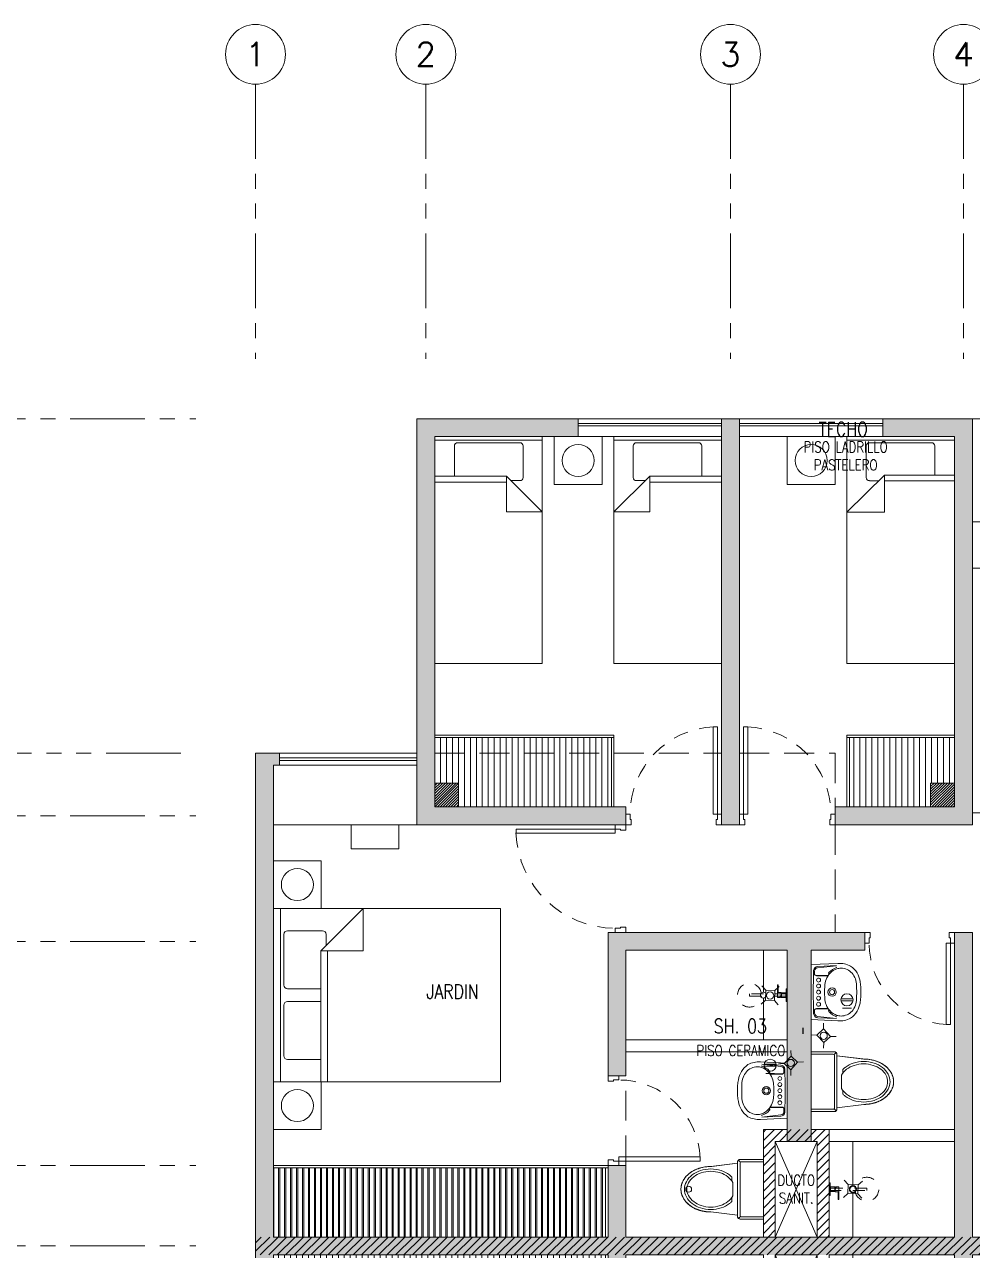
# Model space of a CAD drawing. Header units: millimetres. Extents: x 3738 to 3833, y 1327 to 1657.
# Drawn here: x 3766.54 to 3774.47, y 1388.63 to 1398.89 of the extents above; entities that cross this region are included whole.
import ezdxf
from ezdxf.enums import TextEntityAlignment as Align
from ezdxf.xclip import XClip

# ---------------------------------------------------------------- set-up
doc = ezdxf.new("R2010")
doc.units = ezdxf.units.MM
doc.header["$XCLIPFRAME"] = 2
for name, pattern in [('ACAD_ISO07W100', [3, 0, -3]), ('HIDDEN2', [0.1875, 0.125, -0.0625]), ('PHANTOM', [63.5, 31.75, -6.35, 6.35, -6.35, 6.35, -6.35]), ('PHANTOM2', [1.25, 0.625, -0.125, 0.125, -0.125, 0.125, -0.125]), ('X-REF_DP_Arquitectura$0$HIDDEN', [0.375, 0.25, -0.125])]:
    doc.linetypes.add(name, pattern=pattern)
doc.layers.get('0').update_dxf_attribs({"color": 251, "lineweight": 9})
doc.layers.get('DEFPOINTS').update_dxf_attribs({"color": 251, "lineweight": 9})
for name, color, linetype, lineweight in [('A-07', 251, 'Continuous', 13), ('A-EJES', 251, 'PHANTOM', 13), ('A-HATCH', 251, 'Continuous', 13), ('A-LINEAS', 251, 'Continuous', 13), ('A-MOBILIARIO', 251, 'Continuous', 13), ('A-MURO BAJO', 251, 'Continuous', 13), ('A-MUROS', 251, 'Continuous', 13), ('A-SANITARIOS', 251, 'Continuous', 13), ('A-TEXTO-ACABADO PISO', 251, 'Continuous', 13), ('A-TEXTO-AMBIENTE', 251, 'Continuous', 13), ('A_20_Estructuras', 251, 'Continuous', 13), ('A_30_DispositivosSanit', 251, 'Continuous', 13), ('A_50_TextoAmbiente', 251, 'Continuous', 13), ('A_50_TextoIndicaciones', 251, 'Continuous', 13), ('A_50_Vigas', 251, 'X-REF_DP_Arquitectura$0$HIDDEN', 13), ('A_60_HatchEstructuras', 251, 'Continuous', 13), ('DLP_MOBILIARIO FIJO', 251, 'Continuous', 13), ('MURO CF 120', 251, 'Continuous', 13), ('MURO CF 60', 251, 'Continuous', 13)]:
    doc.layers.add(name, color=color, linetype=linetype, lineweight=lineweight)
doc.styles.add('ROMANS', font='romans.shx', dxfattribs={"width": 0.8})
pattern_1 = [(45, (-21.67, -43.67528), (-0.03535534, 0.03535534), [])]

# ---------------------------------------------------------------- blocks, each defined once
blk = doc.blocks.new('EF-P13')
at = {"layer": 'A_60_HatchEstructuras'}
h = blk.add_hatch(color=256, dxfattribs=at)
h.dxf.hatch_style = 1
h.paths.add_polyline_path([(4.65, 0), (3.9, 0), (3.9, -0.15), (4.5, -0.15), (4.5, -3.25), (3.5, -3.25), (3.5, -3.4), (4.65, -3.4)])
h.paths.add_polyline_path([(2.7, 0), (2.55, 0), (2.55, -3.4), (2.7, -3.4)])
h.paths.add_polyline_path([(1.75, -3.25), (0.15, -3.25), (0.15, -0.15), (1.35, -0.15), (1.35, 0), (0, 0), (0, -3.4), (1.75, -3.4)])
h = blk.add_hatch(color=256, dxfattribs=at)
h.dxf.hatch_style = 1
h.paths.add_polyline_path([(7.5, -6.85), (4.65, -6.85), (4.65, -4.3), (4.5, -4.3), (4.5, -6.85), (1.75, -6.85), (1.75, -6.25), (1.6, -6.25), (1.6, -6.85), (-1.2, -6.85), (-1.2, -2.9), (-1.15, -2.9), (-1.15, -2.8), (-1.35, -2.8), (-1.35, -11.05), (-1.15, -11.05), (-1.15, -10.95), (-1.2, -10.95), (-1.2, -7), (1.6, -7), (1.6, -7.6), (1.75, -7.6), (1.75, -7), (4.5, -7), (4.5, -9.55), (4.65, -9.55), (4.65, -7), (7.5, -7)])
h.paths.add_polyline_path([(3.3, -7.8), (3.1, -7.8), (3.1, -9.4), (1.75, -9.4), (1.75, -8.35), (1.6, -8.35), (1.6, -9.55), (3.75, -9.55), (3.75, -9.4), (3.3, -9.4)], flags=17)
h.paths.add_polyline_path([(3.3, -4.45), (3.75, -4.45), (3.75, -4.3), (1.6, -4.3), (1.6, -5.5), (1.747, -5.5), (1.75, -5.5), (1.75, -4.45), (3.1, -4.45), (3.1, -6.05), (3.3, -6.05)], flags=17)
at = {"layer": 'A_20_Estructuras'}
for points in [[(1.75, -3.25), (0.15, -3.25), (0.15, -0.15), (1.35, -0.15), (1.35, 0), (0, 0), (0, -3.4), (1.75, -3.4)], [(2.7, 0), (2.55, 0), (2.55, -3.4), (2.7, -3.4)], [(4.65, 0), (3.9, 0), (3.9, -0.15), (4.5, -0.15), (4.5, -3.25), (3.5, -3.25), (3.5, -3.4), (4.65, -3.4)], [(3.3, -4.45), (3.75, -4.45), (3.75, -4.3), (1.6, -4.3), (1.6, -5.5), (1.747, -5.5), (1.75, -5.5), (1.75, -4.45), (3.1, -4.45), (3.1, -6.05), (3.3, -6.05)]]:
    blk.add_lwpolyline(points, close=True, dxfattribs=at)
blk.add_lwpolyline([(7.5, -7), (7.5, -6.85), (4.65, -6.85), (4.65, -4.3), (4.5, -4.3), (4.5, -6.85), (1.75, -6.85), (1.75, -6.25), (1.6, -6.25), (1.6, -6.85), (-1.2, -6.85), (-1.2, -2.9), (-1.15, -2.9), (-1.15, -2.8), (-1.35, -2.8), (-1.35, -11.05)], dxfattribs=at)
at = {"layer": 'A_50_Vigas'}
for p, q in [((2.7, 0), (3.9, 0)), ((1.35, 0), (2.55, 0)), ((4.65, 0), (7.35, 0)), ((-1.15, -2.8), (0, -2.8))]:
    blk.add_line(p, q, dxfattribs=at)
for points in [[(0.15, -2.8), (2.55, -2.8)], [(2.7, -2.8), (3.5, -2.8), (3.5, -3.25)], [(3.5, -3.4), (3.5, -4.3)], [(1.75, -6.25), (1.75, -5.5)], [(3.1, -6.05), (3, -6.05), (3, -6.85)], [(3.3, -6.05), (3.35, -6.05), (3.35, -6.85)]]:
    blk.add_lwpolyline(points, dxfattribs=at)
blk = doc.blocks.new('TEXTO AMBIENTES P11')
at = {"layer": 'A-TEXTO-ACABADO PISO', "char_height": 0.09, "attachment_point": 2, "style": 'ROMANS'}
for s, insert in [('PISO LADRILLO PASTELERO', (3.589, -0.192, 0)), ('PISO CERAMICO', (2.712, -5.244))]:
    blk.add_mtext_dynamic_manual_height_columns(s, width=1.20225, gutter_width=12.5, heights=[0], dxfattribs=dict(at, insert=insert))
at = {"layer": 'A-TEXTO-AMBIENTE', "style": 'ROMANS', "width": 0.8}
for s, p in [('TECHO', (3.569, -0.148)), ('JARDIN', (0.299, -4.855, 0)), ('SH. 03', (2.707, -5.145))]:
    blk.add_text(s, height=0.12, dxfattribs=at).set_placement(p, align=Align.CENTER)
blk = doc.blocks.new('TEXTO DUCTOS PT')
at = {"layer": 'A_50_TextoIndicaciones', "insert": (3.175, -6.45), "char_height": 0.09, "width": 0.4157, "attachment_point": 5, "style": 'ROMANS'}
blk.add_mtext('\\pxsm1,t16;DUCTO SANIT.', dxfattribs=at)
blk = doc.blocks.new('A$C77AB7FBD')
at = {"linetype": 'Continuous'}
for p, q in [((0, 0), (0, 1.9)), ((0.9, 1.9), (0, 1.9)), ((0.9, 1.87), (0, 1.87)), ((0.191, 1.849), (0.712, 1.849)), ((0.9, 0), (0.9, 1.9)), ((0.164, 1.57), (0.164, 1.822)), ((0.739, 1.822), (0.739, 1.558)), ((0.6, 1.57), (0, 1.57)), ((0.6, 1.27), (0.6, 1.57)), ((0.9, 1.27), (0.6, 1.57)), ((0.6, 1.52), (0, 1.52)), ((0.712, 1.532), (0.638, 1.532)), ((0.9, 1.27), (0.6, 1.27)), ((0.9, 0), (0, 0))]:
    blk.add_line(p, q, dxfattribs=at)
for centre, start, end in [((0.191, 1.822), 90, 180), ((0.712, 1.822), 0, 90), ((0.712, 1.558), 270, 0)]:
    blk.add_arc(centre, 0.0267, start, end, dxfattribs=at)
blk = doc.blocks.new('A$C2EBA15F5')
blk.add_lwpolyline([(0, 0.4), (0, 0), (0.4, 0), (0.4, 0.4)], close=True)
blk.add_circle((0.2, 0.2), 0.134)
blk = doc.blocks.new('CAMA PROYECCION')
for p, q in [((37.495, 40.642, 0), (37.495, 38.771, 0)), ((38.395, 40.642, 0), (37.495, 40.642, 0)), ((38.395, 38.771, 0), (38.395, 40.642, 0)), ((38.081, 39.374, 0), (38.395, 39.374, 0)), ((38.395, 39.374, 0), (38.081, 39.064, 0)), ((38.081, 39.064, 0), (38.081, 39.374, 0)), ((38.081, 39.113, 0), (37.495, 39.113, 0)), ((38.207, 39.111, 0), (38.127, 39.111, 0)), ((37.495, 39.064, 0), (38.081, 39.064, 0)), ((37.495, 38.742, 0), (37.495, 38.997, 0)), ((37.659, 39.064, 0), (37.659, 38.82, 0)), ((38.234, 38.82, 0), (38.234, 39.084, 0)), ((38.395, 38.742, 0), (38.395, 38.997, 0)), ((37.686, 38.794, 0), (38.207, 38.794, 0)), ((37.495, 38.771, 0), (38.395, 38.771, 0)), ((37.495, 38.742, 0), (38.395, 38.742, 0))]:
    blk.add_line(p, q)
at = {"elevation": 0}
blk.add_lwpolyline([(38.495, 38.742), (38.495, 39.142), (38.895, 39.142), (38.895, 38.742)], close=True, dxfattribs=at)
blk.add_circle((38.695, 38.942, 0), 0.134)
for centre, start, end in [((38.207, 39.084, 0), 0, 90), ((37.686, 38.82, 0), 180, 270), ((38.207, 38.82, 0), 270, 0)]:
    blk.add_arc(centre, 0.0267, start, end)
blk = doc.blocks.new('ducha marsano')
at = {"linetype": 'HIDDEN2', "ltscale": 0.5, "extrusion": (-4.9425e-10, -7.91123e-10, -1)}
for p, q in [((-0.01, 0), (0.01, 0)), ((0.01, 0), (0.01, -0.316)), ((-0.02, -0.08), (-0.02, -0.06)), ((0.021, -0.082), (-0.019, -0.082)), ((-0.015, -0.058), (-0.016, -0.058)), ((-0.01, -0.316), (-0.01, 0)), ((0.022, -0.052), (0, -0.052)), ((0.025, -0.082), (0.021, -0.082)), ((0.022, -0.052), (0.022, -0.063)), ((0.022, -0.068), (0.022, -0.077)), ((0.022, -0.077), (0.025, -0.077)), ((0.025, -0.077), (0.077, -0.077)), ((0.077, -0.082), (0.025, -0.082)), ((0.077, -0.077), (0.082, -0.077)), ((0.082, -0.082), (0.077, -0.082)), ((0.082, -0.077), (0.084, -0.077)), ((0.082, -0.077), (0.082, -0.077)), ((0.084, -0.082), (0.082, -0.082)), ((0.082, -0.082), (0.082, -0.082)), ((0.086, -0.078), (0.086, -0.08)), ((0.01, -0.316), (-0.01, -0.316))]:
    blk.add_line(p, q, dxfattribs=at)
for centre, radius, start, end in [((0.019, -0.08), 0.0015, 270, 360), ((0, -0.046), 0.02, 323.9581, 354.9298), ((0, -0.046), 0.02, 185.0702, 195.2705), ((-0.084, -0.078), 0.0015, 90, 180), ((-0.084, -0.08), 0.0015, 180, 270), ((0, -0.316), 0.1, 95.7392, 84.2608)]:
    blk.add_arc(centre, radius, start, end, dxfattribs=at)
at = {"linetype": 'HIDDEN2', "ltscale": 0.5, "extrusion": (-4.94252e-10, -7.91124e-10, -1)}
blk.add_ellipse((0, -0.052), major_axis=(-0.0225, -0.0095), ratio=0.001448, start_param=0.425436, end_param=1.567366, dxfattribs=at)
at = {"linetype": 'HIDDEN2', "ltscale": 0.5}
for points, degree in [([(-0.031, 0), (0, 0), (0.03, 0)], 2), ([(0.03, 0), (0.041, 0), (0.052, 0)], 2), ([(0.052, 0), (0.052, -0.004), (0.052, -0.008)], 2), ([(-0.053, 0), (-0.053, -0.004), (-0.053, -0.008)], 2), ([(-0.053, 0), (-0.042, 0), (-0.031, 0)], 2), ([(-0.053, -0.008), (-0.053, -0.008), (-0.053, -0.008)], 2), ([(0.03, -0.008), (0, -0.008), (-0.031, -0.008)], 2), ([(-0.022, -0.008), (-0.022, -0.009), (-0.022, -0.011)], 2), ([(-0.021, -0.011), (-0.007, -0.011), (0.007, -0.011), (0.021, -0.011)], 3), ([(-0.02, -0.011), (-0.02, -0.029), (-0.02, -0.048)], 2), ([(-0.02, -0.048), (0, -0.048), (0.02, -0.048)], 2), ([(0.02, -0.011), (0.02, -0.029), (0.02, -0.048)], 2), ([(0.022, -0.008), (0.022, -0.009), (0.022, -0.011)], 2)]:
    blk.add_open_spline(points, degree=degree, dxfattribs=at)
for points, weights in [([(-0.053, -0.008), (-0.053, -0.008), (-0.053, -0.008)], [1, 0.990847086912, 0.982266230892]), ([(-0.052, -0.008), (-0.053, -0.008), (-0.053, -0.008)], [1, 0.707106781193, 1]), ([(-0.022, -0.011), (-0.022, -0.011), (-0.021, -0.011)], [1, 0.70710678154, 1]), ([(-0.02, -0.048), (-0.02, -0.048), (-0.02, -0.048)], [1, 0.707106780138, 1]), ([(0.02, -0.048), (0.02, -0.048), (0.02, -0.048)], [1, 0.707106779703, 1]), ([(0.021, -0.011), (0.021, -0.011), (0.021, -0.011)], [1, 0.992411795776, 1]), ([(0.052, -0.008), (0.052, -0.008), (0.052, -0.008)], [1, 0.992411795771, 1])]:
    blk.add_rational_spline(points, weights, degree=2, dxfattribs=at)
for points, knots in [([(-0.031, -0.008), (-0.033, -0.008), (-0.037, -0.008), (-0.042, -0.008), (-0.046, -0.008), (-0.049, -0.008), (-0.051, -0.008), (-0.052, -0.008), (-0.052, -0.008)], [0, 0, 0, 0, 8.104572, 12.495263, 16.885954, 21.276645, 25.667336, 33.771908, 33.771908, 33.771908, 33.771908]), ([(0.022, -0.068), (0.022, -0.068), (0.022, -0.068), (0.022, -0.068), (0.022, -0.068), (0.022, -0.067), (0.022, -0.067), (0.022, -0.066), (0.022, -0.066), (0.022, -0.065), (0.022, -0.065), (0.022, -0.064), (0.022, -0.064), (0.022, -0.063), (0.022, -0.063), (0.022, -0.063), (0.022, -0.063), (0.022, -0.063)], [0.4148436, 0.4148436, 0.4148436, 0.4148436, 0.5185541, 0.5185541, 0.6222645, 0.6222645, 0.7259759, 0.7259759, 0.8296873, 0.8296873, 0.9333987, 0.9333987, 1.03711, 1.03711, 1.1408205, 1.1408205, 1.2445309, 1.2445309, 1.2445309, 1.2445309]), ([(0.052, -0.008), (0.052, -0.008), (0.051, -0.008), (0.049, -0.008), (0.046, -0.008), (0.042, -0.008), (0.037, -0.008), (0.033, -0.008), (0.03, -0.008)], [0, 0, 0, 0, 8.104572, 12.495263, 16.885954, 21.276645, 25.667336, 33.771908, 33.771908, 33.771908, 33.771908])]:
    blk.add_open_spline(points, degree=3, knots=knots, dxfattribs=at)
for points, weights, degree, knots in [([(0.021, -0.011), (0.021, -0.011), (0.021, -0.011), (0.021, -0.011), (0.021, -0.011), (0.022, -0.011), (0.022, -0.011)], [0.918641037743, 0.918640949346, 0.918640860949, 0.918640772552, 0.789223156395, 0.789223156395, 0.918640772552], 3, [0.1238988, 0.1238988, 0.1238988, 0.1238988, 0.1238993, 0.1238993, 0.1238993, 0.78603, 0.78603, 0.78603, 0.78603]), ([(0.052, -0.008), (0.052, -0.008), (0.052, -0.008), (0.052, -0.008), (0.052, -0.008)], [0.918641037749, 0.918640905153, 0.918640772558, 0.724517853988, 0.918640772558], 2, [0.1238988, 0.1238988, 0.1238988, 0.1238993, 0.1238993, 0.7860311, 0.7860311, 0.7860311])]:
    blk.add_rational_spline(points, weights, degree=degree, knots=knots, dxfattribs=at)
blk = doc.blocks.new('*U259')
for p, q in [((0.01, 0.755), (0.01, 0.8)), ((0.055, 0.755), (0.01, 0.755)), ((0.1, 0.765), (0.055, 0.765)), ((0.055, 0.755), (0.055, 0.765)), ((0.1, 0.765), (0.1, 0.8)), ((0.055, 0.045), (0.01, 0.045)), ((0.01, 0.045), (0.01, 0)), ((0.055, 0.045), (0.055, 0.035)), ((0.1, 0.035), (0.055, 0.035)), ((0.1, 0.035), (0.1, 0))]:
    blk.add_line(p, q)
blk.add_lwpolyline([(0.83, 0.07), (0.83, 0.035), (0.1, 0.035), (0.1, 0.07)], close=True)
at = {"color": 7, "linetype": 'HIDDEN2'}
blk.add_arc((0.1, 0.034), 0.731, 2.2301, 89.9672, dxfattribs=at)
blk = doc.blocks.new('*U258')
for p, q in [((0.01, 0.855), (0.01, 0.9)), ((0.055, 0.855), (0.01, 0.855)), ((0.1, 0.865), (0.055, 0.865)), ((0.055, 0.855), (0.055, 0.865)), ((0.1, 0.865), (0.1, 0.9)), ((0.055, 0.045), (0.01, 0.045)), ((0.01, 0.045), (0.01, 0)), ((0.055, 0.045), (0.055, 0.035)), ((0.1, 0.035), (0.055, 0.035)), ((0.1, 0.035), (0.1, 0))]:
    blk.add_line(p, q)
blk.add_lwpolyline([(0.93, 0.07), (0.93, 0.035), (0.1, 0.035), (0.1, 0.07)], close=True)
at = {"color": 7, "linetype": 'HIDDEN2'}
blk.add_arc((0.1, 0.034), 0.831, 2.2301, 89.9672, dxfattribs=at)
blk = doc.blocks.new('SOFA SEC')
for p, q in [((0, 0.65), (0.1, 0.65)), ((0.1, 0.65), (0.1, 0.1)), ((0.5, 0.65), (0.1, 0.65)), ((0.75, 0.65), (0.75, 0.1)), ((1.4, 0.65), (1.4, 0.1)), ((0.1, 0.1), (2.05, 0.1))]:
    blk.add_line(p, q)
blk.add_lwpolyline([(0.5, 1.55), (0.5, 0.65), (2.05, 0.65), (2.05, 0), (0, 0), (0, 1.55)], close=True)
blk = doc.blocks.new('A$C3E6679A6')
for p, q in [((0, 1.904), (1.45, 1.904)), ((0, 1.844), (0, 1.904)), ((1.45, 1.904), (1.45, 1.844))]:
    blk.add_line(p, q)
at = {"linetype": 'Continuous'}
for p, q in [((0, 1.844), (1.45, 1.844)), ((0, 0.004), (0, 1.844)), ((0.187, 1.509), (0.187, 1.786)), ((0.217, 1.817), (0.641, 1.817)), ((0.672, 1.786), (0.672, 1.509)), ((0.778, 1.509), (0.778, 1.786)), ((0.809, 1.817), (1.233, 1.817)), ((1.263, 1.786), (1.263, 1.493)), ((1.45, 1.844), (1.45, 0.004)), ((0, 1.508), (1.095, 1.508)), ((1.095, 1.452), (0, 1.452)), ((1.45, 1.154), (1.095, 1.508)), ((1.095, 1.508), (1.095, 1.154)), ((1.233, 1.462), (1.142, 1.462)), ((1.095, 1.154), (1.45, 1.154)), ((1.45, 0.004), (0, 0.004))]:
    blk.add_line(p, q, dxfattribs=at)
for centre, start, end in [((0.217, 1.786), 90, 180), ((0.641, 1.786), 0, 90), ((0.809, 1.786), 90, 180), ((1.233, 1.786), 0, 90), ((1.233, 1.493), 270, 0)]:
    blk.add_arc(centre, 0.0306, start, end, dxfattribs=at)
at = {"layer": 'DEFPOINTS', "color": 0, "linetype": 'ByBlock'}
for p in [(0, 1.904), (0, 0)]:
    blk.add_point(p, dxfattribs=at)
blk = doc.blocks.new('SIFON JET_PLANTA')
for p, q in [((-0.215, 0.218, 0), (-0.44, 0.19, 0)), ((-0.215, -0.23, 0), (-0.215, 0.23, 0)), ((-0.209, 0.244, 0), (-0.192, 0.227, 0)), ((-0.195, 0.25, 0), (0, 0.25, 0)), ((-0.195, -0.22, 0), (-0.195, 0.22, 0)), ((-0.185, 0.23, 0), (0, 0.23, 0)), ((0, 0.25, 0), (0, -0.25, 0)), ((-0.265, 0.072, 0), (-0.265, 0.103, 0)), ((-0.255, -0.056, 0), (-0.255, 0.056, 0)), ((-0.265, -0.103, 0), (-0.265, -0.072, 0)), ((-0.215, -0.218, 0), (-0.44, -0.19, 0)), ((-0.209, -0.244, 0), (-0.192, -0.227, 0)), ((0, -0.25, 0), (-0.195, -0.25, 0)), ((0, -0.23, 0), (-0.185, -0.23, 0))]:
    blk.add_line(p, q)
at = {"extrusion": (-2.64698e-23, 6.61744e-24, -1)}
for p, q in [((-0.432, 0.191, 0), (-0.215, 0.218, 0)), ((-0.215, 0.232, 0), (-0.214, 0.236, 0)), ((-0.215, 0.228, 0), (-0.215, 0.232, 0)), ((-0.215, 0.223, 0), (-0.215, 0.228, 0)), ((-0.215, 0.218, 0), (-0.215, 0.223, 0)), ((-0.214, 0.236, 0), (-0.213, 0.239, 0)), ((-0.213, 0.239, 0), (-0.211, 0.242, 0)), ((-0.211, 0.242, 0), (-0.209, 0.244, 0)), ((-0.209, 0.244, 0), (-0.208, 0.245, 0)), ((-0.208, 0.245, 0), (-0.205, 0.247, 0)), ((-0.205, 0.247, 0), (-0.201, 0.249, 0)), ((-0.201, 0.249, 0), (-0.195, 0.25, 0)), ((-0.195, 0.25, 0), (-0.195, 0.25, 0)), ((-0.195, 0.25, 0), (-0.161, 0.25, 0)), ((-0.161, 0.25, 0), (-0.097, 0.25, 0)), ((-0.097, 0.25, 0), (-0.032, 0.25, 0)), ((-0.032, 0.25, 0), (0, 0.25, 0)), ((0, 0.25, 0), (0, -0.25, 0)), ((-0.65, 0.102, 0), (-0.645, 0.108, 0)), ((-0.645, 0.108, 0), (-0.639, 0.115, 0)), ((-0.639, 0.115, 0), (-0.633, 0.121, 0)), ((-0.633, 0.121, 0), (-0.63, 0.123, 0)), ((-0.63, 0.123, 0), (-0.625, 0.128, 0)), ((-0.625, 0.128, 0), (-0.621, 0.131, 0)), ((-0.621, 0.131, 0), (-0.617, 0.134, 0)), ((-0.617, 0.134, 0), (-0.611, 0.139, 0)), ((-0.611, 0.139, 0), (-0.606, 0.142, 0)), ((-0.606, 0.142, 0), (-0.6, 0.146, 0)), ((-0.6, 0.146, 0), (-0.596, 0.148, 0)), ((-0.596, 0.148, 0), (-0.591, 0.152, 0)), ((-0.591, 0.152, 0), (-0.586, 0.154, 0)), ((-0.586, 0.154, 0), (-0.579, 0.158, 0)), ((-0.579, 0.158, 0), (-0.569, 0.163, 0)), ((-0.569, 0.163, 0), (-0.552, 0.17, 0)), ((-0.552, 0.17, 0), (-0.546, 0.172, 0)), ((-0.546, 0.172, 0), (-0.538, 0.175, 0)), ((-0.538, 0.175, 0), (-0.535, 0.176, 0)), ((-0.535, 0.176, 0), (-0.526, 0.178, 0)), ((-0.526, 0.178, 0), (-0.522, 0.18, 0)), ((-0.522, 0.18, 0), (-0.515, 0.181, 0)), ((-0.515, 0.181, 0), (-0.508, 0.183, 0)), ((-0.508, 0.183, 0), (-0.502, 0.184, 0)), ((-0.502, 0.184, 0), (-0.486, 0.187, 0)), ((-0.486, 0.187, 0), (-0.476, 0.188, 0)), ((-0.476, 0.188, 0), (-0.473, 0.188, 0)), ((-0.473, 0.188, 0), (-0.464, 0.189, 0)), ((-0.464, 0.189, 0), (-0.455, 0.19, 0)), ((-0.455, 0.19, 0), (-0.449, 0.19, 0)), ((-0.449, 0.19, 0), (-0.44, 0.19, 0)), ((-0.44, 0.19, 0), (-0.432, 0.191, 0)), ((-0.69, 0.01, 0), (-0.689, 0.014, 0)), ((-0.69, 0.004, 0), (-0.69, 0.01, 0)), ((-0.69, 0, 0), (-0.69, 0.004, 0)), ((-0.689, 0.019, 0), (-0.688, 0.024, 0)), ((-0.689, 0.014, 0), (-0.689, 0.019, 0)), ((-0.688, 0.024, 0), (-0.687, 0.028, 0)), ((-0.688, 0.024, 0), (-0.688, 0.024, 0)), ((-0.687, 0.031, 0), (-0.685, 0.036, 0)), ((-0.687, 0.028, 0), (-0.687, 0.031, 0)), ((-0.685, 0.036, 0), (-0.684, 0.042, 0)), ((-0.685, 0.036, 0), (-0.685, 0.036, 0)), ((-0.684, 0.042, 0), (-0.682, 0.048, 0)), ((-0.684, 0.042, 0), (-0.684, 0.042, 0)), ((-0.682, 0.048, 0), (-0.68, 0.052, 0)), ((-0.68, 0.052, 0), (-0.679, 0.055, 0)), ((-0.679, 0.055, 0), (-0.678, 0.058, 0)), ((-0.678, 0.058, 0), (-0.674, 0.066, 0)), ((-0.674, 0.066, 0), (-0.672, 0.07, 0)), ((-0.674, 0.066, 0), (-0.674, 0.066, 0)), ((-0.672, 0.07, 0), (-0.671, 0.073, 0)), ((-0.671, 0.073, 0), (-0.669, 0.076, 0)), ((-0.669, 0.076, 0), (-0.667, 0.078, 0)), ((-0.667, 0.078, 0), (-0.665, 0.082, 0)), ((-0.665, 0.082, 0), (-0.663, 0.085, 0)), ((-0.663, 0.085, 0), (-0.661, 0.088, 0)), ((-0.661, 0.088, 0), (-0.657, 0.094, 0)), ((-0.657, 0.094, 0), (-0.653, 0.098, 0)), ((-0.657, 0.094, 0), (-0.657, 0.094, 0)), ((-0.653, 0.098, 0), (-0.65, 0.102, 0)), ((-0.653, 0.098, 0), (-0.653, 0.098, 0)), ((-0.69, -0.007, 0), (-0.69, 0, 0)), ((-0.69, -0.011, 0), (-0.69, -0.007, 0)), ((-0.689, -0.016, 0), (-0.69, -0.011, 0)), ((-0.688, -0.023, 0), (-0.689, -0.016, 0)), ((-0.688, -0.026, 0), (-0.688, -0.023, 0)), ((-0.687, -0.03, 0), (-0.688, -0.026, 0)), ((-0.686, -0.032, 0), (-0.687, -0.03, 0)), ((-0.685, -0.036, 0), (-0.686, -0.032, 0)), ((-0.684, -0.042, 0), (-0.685, -0.036, 0)), ((-0.683, -0.046, 0), (-0.684, -0.042, 0)), ((-0.681, -0.049, 0), (-0.683, -0.046, 0)), ((-0.68, -0.052, 0), (-0.681, -0.049, 0)), ((-0.679, -0.055, 0), (-0.68, -0.052, 0)), ((-0.678, -0.058, 0), (-0.679, -0.055, 0)), ((-0.677, -0.06, 0), (-0.678, -0.058, 0)), ((-0.675, -0.064, 0), (-0.677, -0.06, 0)), ((-0.672, -0.07, 0), (-0.675, -0.064, 0)), ((-0.671, -0.073, 0), (-0.672, -0.07, 0)), ((-0.668, -0.077, 0), (-0.671, -0.073, 0)), ((-0.665, -0.083, 0), (-0.668, -0.077, 0)), ((-0.662, -0.086, 0), (-0.665, -0.083, 0)), ((-0.66, -0.09, 0), (-0.662, -0.086, 0)), ((-0.655, -0.096, 0), (-0.66, -0.09, 0)), ((-0.649, -0.103, 0), (-0.655, -0.096, 0)), ((-0.646, -0.107, 0), (-0.649, -0.103, 0)), ((-0.64, -0.114, 0), (-0.646, -0.107, 0)), ((-0.638, -0.116, 0), (-0.64, -0.114, 0)), ((-0.635, -0.119, 0), (-0.638, -0.116, 0)), ((-0.634, -0.12, 0), (-0.635, -0.119, 0)), ((-0.635, -0.119, 0), (-0.635, -0.119, 0)), ((-0.632, -0.122, 0), (-0.634, -0.12, 0)), ((-0.63, -0.123, 0), (-0.632, -0.122, 0)), ((-0.632, -0.122, 0), (-0.632, -0.122, 0)), ((-0.629, -0.124, 0), (-0.63, -0.123, 0)), ((-0.628, -0.125, 0), (-0.629, -0.124, 0)), ((-0.626, -0.127, 0), (-0.628, -0.125, 0)), ((-0.625, -0.128, 0), (-0.626, -0.127, 0)), ((-0.623, -0.129, 0), (-0.625, -0.128, 0)), ((-0.625, -0.128, 0), (-0.625, -0.128, 0)), ((-0.622, -0.13, 0), (-0.623, -0.129, 0)), ((-0.621, -0.131, 0), (-0.622, -0.13, 0)), ((-0.62, -0.132, 0), (-0.621, -0.131, 0)), ((-0.619, -0.132, 0), (-0.62, -0.132, 0)), ((-0.618, -0.133, 0), (-0.619, -0.132, 0)), ((-0.617, -0.134, 0), (-0.618, -0.133, 0)), ((-0.615, -0.135, 0), (-0.617, -0.134, 0)), ((-0.614, -0.136, 0), (-0.615, -0.135, 0)), ((-0.612, -0.138, 0), (-0.614, -0.136, 0)), ((-0.609, -0.14, 0), (-0.612, -0.138, 0)), ((-0.607, -0.141, 0), (-0.609, -0.14, 0)), ((-0.606, -0.142, 0), (-0.607, -0.141, 0)), ((-0.604, -0.143, 0), (-0.606, -0.142, 0)), ((-0.602, -0.145, 0), (-0.604, -0.143, 0)), ((-0.6, -0.146, 0), (-0.602, -0.145, 0)), ((-0.599, -0.147, 0), (-0.6, -0.146, 0)), ((-0.596, -0.148, 0), (-0.599, -0.147, 0)), ((-0.595, -0.149, 0), (-0.596, -0.148, 0)), ((-0.594, -0.15, 0), (-0.595, -0.149, 0)), ((-0.592, -0.151, 0), (-0.594, -0.15, 0)), ((-0.59, -0.152, 0), (-0.592, -0.151, 0)), ((-0.587, -0.154, 0), (-0.59, -0.152, 0)), ((-0.583, -0.156, 0), (-0.587, -0.154, 0)), ((-0.578, -0.159, 0), (-0.583, -0.156, 0)), ((-0.576, -0.16, 0), (-0.578, -0.159, 0)), ((-0.574, -0.161, 0), (-0.576, -0.16, 0)), ((-0.57, -0.163, 0), (-0.574, -0.161, 0)), ((-0.568, -0.164, 0), (-0.57, -0.163, 0)), ((-0.566, -0.164, 0), (-0.568, -0.164, 0)), ((-0.564, -0.165, 0), (-0.566, -0.164, 0)), ((-0.561, -0.166, 0), (-0.564, -0.165, 0)), ((-0.56, -0.167, 0), (-0.561, -0.166, 0)), ((-0.557, -0.168, 0), (-0.56, -0.167, 0)), ((-0.554, -0.169, 0), (-0.557, -0.168, 0)), ((-0.551, -0.171, 0), (-0.554, -0.169, 0)), ((-0.549, -0.171, 0), (-0.551, -0.171, 0)), ((-0.546, -0.172, 0), (-0.549, -0.171, 0)), ((-0.545, -0.173, 0), (-0.546, -0.172, 0)), ((-0.543, -0.173, 0), (-0.545, -0.173, 0)), ((-0.541, -0.174, 0), (-0.543, -0.173, 0)), ((-0.538, -0.175, 0), (-0.541, -0.174, 0)), ((-0.535, -0.176, 0), (-0.538, -0.175, 0)), ((-0.538, -0.175, 0), (-0.538, -0.175, 0)), ((-0.532, -0.177, 0), (-0.535, -0.176, 0)), ((-0.53, -0.178, 0), (-0.532, -0.177, 0)), ((-0.527, -0.178, 0), (-0.53, -0.178, 0)), ((-0.524, -0.179, 0), (-0.527, -0.178, 0)), ((-0.527, -0.178, 0), (-0.527, -0.178, 0)), ((-0.522, -0.18, 0), (-0.524, -0.179, 0)), ((-0.518, -0.181, 0), (-0.522, -0.18, 0)), ((-0.515, -0.181, 0), (-0.518, -0.181, 0)), ((-0.512, -0.182, 0), (-0.515, -0.181, 0)), ((-0.509, -0.183, 0), (-0.512, -0.182, 0)), ((-0.507, -0.183, 0), (-0.509, -0.183, 0)), ((-0.502, -0.184, 0), (-0.507, -0.183, 0)), ((-0.497, -0.185, 0), (-0.502, -0.184, 0)), ((-0.495, -0.185, 0), (-0.497, -0.185, 0)), ((-0.497, -0.185, 0), (-0.497, -0.185, 0)), ((-0.494, -0.186, 0), (-0.495, -0.185, 0)), ((-0.492, -0.186, 0), (-0.494, -0.186, 0)), ((-0.488, -0.186, 0), (-0.492, -0.186, 0)), ((-0.486, -0.187, 0), (-0.488, -0.186, 0)), ((-0.482, -0.187, 0), (-0.486, -0.187, 0)), ((-0.481, -0.187, 0), (-0.482, -0.187, 0)), ((-0.478, -0.188, 0), (-0.481, -0.187, 0)), ((-0.476, -0.188, 0), (-0.478, -0.188, 0)), ((-0.473, -0.188, 0), (-0.476, -0.188, 0)), ((-0.469, -0.189, 0), (-0.473, -0.188, 0)), ((-0.465, -0.189, 0), (-0.469, -0.189, 0)), ((-0.464, -0.189, 0), (-0.465, -0.189, 0)), ((-0.465, -0.189, 0), (-0.465, -0.189, 0)), ((-0.462, -0.189, 0), (-0.464, -0.189, 0)), ((-0.459, -0.189, 0), (-0.462, -0.189, 0)), ((-0.457, -0.19, 0), (-0.459, -0.189, 0)), ((-0.455, -0.19, 0), (-0.457, -0.19, 0)), ((-0.452, -0.19, 0), (-0.455, -0.19, 0)), ((-0.449, -0.19, 0), (-0.452, -0.19, 0)), ((-0.447, -0.19, 0), (-0.449, -0.19, 0)), ((-0.443, -0.19, 0), (-0.447, -0.19, 0)), ((-0.44, -0.19, 0), (-0.443, -0.19, 0)), ((-0.215, -0.218, 0), (-0.44, -0.19, 0)), ((-0.215, -0.227, 0), (-0.215, -0.218, 0)), ((-0.215, -0.23, 0), (-0.215, -0.227, 0)), ((-0.215, -0.233, 0), (-0.215, -0.23, 0)), ((-0.214, -0.237, 0), (-0.215, -0.233, 0)), ((-0.213, -0.239, 0), (-0.214, -0.237, 0)), ((-0.214, -0.237, 0), (-0.214, -0.237, 0)), ((-0.211, -0.242, 0), (-0.213, -0.239, 0)), ((-0.213, -0.239, 0), (-0.213, -0.239, 0)), ((-0.209, -0.244, 0), (-0.211, -0.242, 0)), ((-0.211, -0.242, 0), (-0.211, -0.242, 0)), ((-0.211, -0.242, 0), (-0.211, -0.242, 0)), ((-0.207, -0.246, 0), (-0.209, -0.244, 0)), ((-0.209, -0.244, 0), (-0.209, -0.244, 0)), ((-0.209, -0.244, 0), (-0.209, -0.244, 0)), ((-0.203, -0.248, 0), (-0.207, -0.246, 0)), ((-0.207, -0.246, 0), (-0.207, -0.246, 0)), ((-0.2, -0.249, 0), (-0.203, -0.248, 0)), ((-0.203, -0.248, 0), (-0.203, -0.248, 0)), ((-0.195, -0.25, 0), (-0.2, -0.249, 0)), ((0, -0.25, 0), (-0.195, -0.25, 0))]:
    blk.add_line(p, q, dxfattribs=at)
at = {"elevation": 0}
for points in [[(-0.265, 0.103, 0.0362), (-0.284, 0.12, 0.08725), (-0.353, 0.156, 0.077598), (-0.44, 0.17, 0.077598), (-0.527, 0.156, 0.08725), (-0.596, 0.12, 0.105601), (-0.644, 0.063, 0.12364), (-0.66, 0, 0.12364), (-0.644, -0.063, 0.105601), (-0.596, -0.12, 0.08725), (-0.527, -0.156, 0.077598), (-0.44, -0.17, 0.077598)], [(-0.255, 0.056, 0.100268), (-0.297, 0.104, 0.08725), (-0.36, 0.137, 0.077598), (-0.44, 0.15, 0.077598), (-0.52, 0.137, 0.08725), (-0.583, 0.104, 0.105601), (-0.627, 0.053, 0.12364), (-0.64, 0, 0.12364), (-0.627, -0.053, 0.105601), (-0.583, -0.104, 0.08725), (-0.52, -0.137, 0.077598), (-0.44, -0.15, 0.077598)], [(-0.44, -0.15, 0.077598), (-0.36, -0.137, 0.08725), (-0.297, -0.104, 0.100268), (-0.255, -0.056, 0.12364)], [(-0.44, -0.17, 0.077598), (-0.353, -0.156, 0.08725), (-0.284, -0.12, 0.0362), (-0.265, -0.103, 0.12364)]]:
    blk.add_lwpolyline(points, format="xyb", dxfattribs=at)
for centre, radius, start, end in [((-0.195, 0.23, 0), 0.02, 90, 180), ((-0.185, 0.22, 0), 0.01, 90, 180), ((-0.494, -0.027, 0), 0.203, 127.2348, 151.4088), ((-0.461, -0.07, 0), 0.257, 107.4741, 127.2348), ((-0.44, -0.138, 0), 0.328, 90, 107.4741), ((-0.544, 0, 0), 0.146, 151.4088, 180), ((-0.544, 0, 0), 0.146, 180, 208.5912), ((-0.494, 0.027, 0), 0.203, 208.5912, 232.7652), ((-0.461, 0.07, 0), 0.257, 232.7652, 252.5259), ((-0.44, 0.138, 0), 0.328, 252.5259, 270), ((-0.195, -0.23, 0), 0.02, 180, 270), ((-0.185, -0.22, 0), 0.01, 180, 270)]:
    blk.add_arc(centre, radius, start, end)
blk = doc.blocks.new('BOWL-ITALGRIF_VARADERO_01')
for p, q in [((-0.203, -0.197), (-0.221, -0.038)), ((0.203, -0.197), (0.221, -0.038)), ((-0.14, -0.208), (-0.142, -0.108)), ((-0.137, -0.205), (-0.137, -0.112)), ((0.138, -0.205), (0.138, -0.112)), ((0.14, -0.208), (0.142, -0.108)), ((-0.175, -0.222), (-0.154, -0.222)), ((0.175, -0.222), (0.154, -0.222))]:
    blk.add_line(p, q)
for points in [[(-0.092, 0.159, -0.02989), (-0.046, 0.165, -0.007822), (0.046, 0.165, -0.02989), (0.092, 0.159, -0.091737), (0.16, 0.134, -0.112496), (0.218, 0.079, -0.147885), (0.24, -0.026), (0.23, -0.25), (-0.23, -0.25), (-0.24, -0.026, -0.147885), (-0.218, 0.079, -0.112496), (-0.16, 0.134, -0.091737)], [(-0.05, -0.136, -0.062677), (-0.105, -0.125, -0.110639), (-0.158, -0.091, -0.120976), (-0.195, -0.034, -0.061198), (-0.2, 0, -0.21707), (-0.159, 0.092, -0.174983), (-0.055, 0.13, -0.010618), (0, 0.131, -0.010618), (0.055, 0.13, -0.174983), (0.159, 0.092, -0.21707), (0.2, 0, -0.061198), (0.195, -0.034, -0.120976), (0.158, -0.091, -0.110639), (0.105, -0.125, -0.062677), (0.05, -0.136, -0.017583), (0, -0.138, -0.017583)]]:
    blk.add_lwpolyline(points, format="xyb", close=True)
for points in [[(-0.222, -0.038), (-0.214, -0.195, 0.390823), (-0.181, -0.229, 0.017524), (0.181, -0.229, 0.390823), (0.214, -0.195), (0.222, -0.038)], [(-0.207, -0.035, 0.005), (-0.206, -0.038, 0.121292), (-0.166, -0.1, 0.007977), (-0.162, -0.103)], [(0.207, -0.035, -0.005), (0.206, -0.038, -0.121292), (0.166, -0.1, -0.007977), (0.162, -0.103)]]:
    blk.add_lwpolyline(points, format="xyb")
for centre, radius in [((0, -0.075), 0.035), ((0, -0.075), 0.0215), ((-0.101, -0.188), 0.0165), ((-0.051, -0.188), 0.0165), ((0, -0.188), 0.0165), ((0.051, -0.188), 0.0165), ((0.102, -0.188), 0.0165)]:
    blk.add_circle(centre, radius)
for centre, radius, start, end in [((-0.158, -0.099), 0.006, 226.6431, 46.6431), ((0.158, -0.099), 0.006, 133.3569, 313.3569), ((-0.175, -0.194), 0.028, 186.3111, 270), ((-0.154, -0.205), 0.017, 270, 0), ((-0.14, -0.108), 0.002, 54.3619, 181.1374), ((-0.135, -0.112), 0.002, 56.7109, 180), ((0.105, -0.125), 9.094947017729287e-16, 0, 217.6714), ((0.136, -0.112), 0.002, 0, 123.2891), ((0.155, -0.205), 0.017, 180, 270), ((0.14, -0.108), 0.002, 358.8626, 125.6381), ((0.175, -0.194), 0.028, 270, 353.6889), ((-0.154, -0.208), 0.014, 270, 1.1374), ((0.154, -0.208), 0.014, 178.8626, 270)]:
    blk.add_arc(centre, radius, start, end)
blk = doc.blocks.new('*U281')
for p, q in [((0.01, 0.705), (0.01, 0.75)), ((0.1, 0.715), (0.1, 0.75)), ((0.055, 0.705), (0.01, 0.705)), ((0.1, 0.715), (0.055, 0.715)), ((0.055, 0.705), (0.055, 0.715)), ((0.055, 0.045), (0.01, 0.045)), ((0.01, 0.045), (0.01, 0)), ((0.055, 0.045), (0.055, 0.035)), ((0.1, 0.035), (0.055, 0.035)), ((0.1, 0.035), (0.1, 0))]:
    blk.add_line(p, q)
blk.add_lwpolyline([(0.78, 0.07), (0.78, 0.035), (0.1, 0.035), (0.1, 0.07)], close=True)
at = {"color": 7, "linetype": 'HIDDEN2'}
blk.add_arc((0.1, 0.034), 0.681, 2.2301, 89.9672, dxfattribs=at)
blk = doc.blocks.new('DPTO 65_D1')
at = {"layer": 'A-HATCH'}
h = blk.add_hatch(dxfattribs=at)
h.set_pattern_fill('_USER', color=256, scale=0.6, double=1, pattern_type=0)
h.set_pattern_definition([(0, (-0.15005, 6.325), (0, 0.6), []), (90, (-0.15005, 6.325), (-0.6, 4e-17), [])])
h.paths.add_polyline_path([(-2.85, 6.325), (-0.15, 6.325), (-0.15, 5.825), (-2.85, 5.825)])
h = blk.add_hatch(dxfattribs=at)
h.set_pattern_fill('ANSI31', color=256, scale=0.005, angle=180)
h.paths.add_polyline_path([(-7.35, 3.875), (-7.15, 3.875), (-7.15, 3.675), (-7.35, 3.675)])
h = blk.add_hatch(dxfattribs=at)
h.set_pattern_fill('ANSI31', color=256, scale=0.005)
h.set_pattern_definition([(45, (-72.590967, -25.000034), (-0.01122532, 0.01122532), [])])
h.paths.add_polyline_path([(-3, 3.875), (-3.2, 3.875), (-3.2, 3.675), (-3, 3.675)])
at = {"layer": 'DLP_MOBILIARIO FIJO'}
h = blk.add_hatch(dxfattribs=at)
h.set_pattern_fill('_USER', color=8, scale=0.05, angle=450, pattern_type=0)
h.set_pattern_definition([(90, (-22.93, -16.620034), (-0.05, 2e-17), [])])
h.paths.add_polyline_path([(-5.87, 4.255), (-5.87, 3.675), (-7.15, 3.675), (-7.15, 3.875), (-7.35, 3.875), (-7.35, 4.255)])
h = blk.add_hatch(dxfattribs=at)
h.set_pattern_fill('_USER', color=8, scale=0.05, angle=270, pattern_type=0)
h.set_pattern_definition([(270, (-24.92, -16.620034), (0.05, -9e-18), [])])
h.paths.add_polyline_path([(-3.88, 4.255), (-3, 4.255), (-3, 3.875), (-3.2, 3.875), (-3.2, 3.675), (-3.88, 3.675)])
h = blk.add_hatch(dxfattribs=at)
h.set_pattern_fill('_USER', color=8, scale=0.05, angle=270, pattern_type=0)
h.set_pattern_definition([(270, (-9552.63491, -4911.74078), (0.05, -9e-18), [])])
h.paths.add_polyline_path([(-8.7, 0.075), (-5.92, 0.075), (-5.92, 0.655), (-8.7, 0.655)])
at = {"layer": 'A-LINEAS'}
for p, q in [((-4.6, 2.475), (-4.6, 2.125)), ((-4.6, 2.075), (-4.6, 1.725)), ((-4.5, 0.875), (-4.15, 0.075)), ((-4.5, 0.075), (-4.15, 0.875)), ((-3.85, 0.875), (-3.85, 0.5)), ((-3.85, 0.45), (-3.85, 0.075))]:
    blk.add_line(p, q, dxfattribs=at)
for centre in [(-4.6, 2.1), (-5.225, 0.475, 0), (-3.85, 0.475, 0)]:
    blk.add_circle(centre, 0.025, dxfattribs=at)
at = {"layer": 'A-MOBILIARIO'}
blk.add_lwpolyline([(-8.7, 3.525), (-7.5, 3.525), (-7.5, 4.025), (-8.65, 4.025)], dxfattribs=at)
blk.add_lwpolyline([(-8.05, 3.325), (-8.05, 3.525), (-7.65, 3.525), (-7.65, 3.325)], close=True, dxfattribs=at)
at = {"layer": 'A-MURO BAJO'}
for p, q in [((-6.15, 6.925), (-4.95, 6.925)), ((-4.8, 6.925), (-3.6, 6.925)), ((-6.15, 6.775), (-4.95, 6.775)), ((-4.8, 6.775), (-3.6, 6.775)), ((-8.65, 4.125), (-7.5, 4.125)), ((-8.65, 4.025), (-7.5, 4.025)), ((-4.4, 1.725), (-5.75, 1.725)), ((-4.4, 1.625), (-5.75, 1.625)), ((-4.05, 0.975), (-3, 0.975)), ((-4.05, 0.875), (-3, 0.875))]:
    blk.add_line(p, q, dxfattribs=at)
at = {"layer": 'A-MUROS'}
for p, q in [((-6.15, 6.925), (-7.5, 6.925)), ((-7.5, 3.525), (-7.5, 6.925)), ((-6.15, 6.775), (-6.15, 6.925)), ((-4.8, 6.925), (-4.95, 6.925)), ((-4.95, 3.525), (-4.95, 6.925)), ((-4.8, 3.525), (-4.8, 6.925)), ((-2.85, 6.925), (-3.6, 6.925)), ((-3.6, 6.775), (-3.6, 6.925)), ((-2.85, 3.525), (-2.85, 6.925)), ((-6.15, 6.775), (-7.35, 6.775)), ((-7.35, 3.875), (-7.35, 6.775)), ((-3, 6.775), (-3.6, 6.775)), ((-3, 3.875), (-3, 6.775)), ((-8.85, 4.125), (-8.85, -0.075)), ((-7.15, 3.875), (-7.35, 3.875)), ((-7.15, 3.675), (-7.15, 3.875)), ((-3.2, 3.675), (-3.2, 3.875)), ((-3.2, 3.875), (-3, 3.875)), ((-5.75, 3.675), (-7.15, 3.675)), ((-5.75, 3.525), (-5.75, 3.675)), ((-3.2, 3.675), (-4, 3.675)), ((-4, 3.525), (-4, 3.675)), ((-5.75, 3.525), (-7.5, 3.525)), ((-4.8, 3.525), (-4.95, 3.525)), ((-2.85, 3.525), (-4, 3.525)), ((-5.9, 1.425), (-5.9, 2.625)), ((-5.9, 2.625), (-3.75, 2.625)), ((-3.75, 2.625), (-3.75, 2.475)), ((-3, 0.075), (-3, 2.625)), ((-3, 2.625), (-2.85, 2.625)), ((-2.85, 2.625), (-2.85, 0.075)), ((-4.4, 2.475), (-5.75, 2.475)), ((-5.75, 2.475), (-5.75, 1.425)), ((-4.4, 0.975), (-4.4, 2.475)), ((-3.75, 2.475), (-4.2, 2.475)), ((-4.2, 2.475), (-4.2, 0.975)), ((-5.9, 1.425), (-5.753, 1.425)), ((-4.6, 0.075), (-4.6, 0.975)), ((-4.6, 0.975), (-4.4, 0.975)), ((-4.2, 0.975), (-4.05, 0.975)), ((-4.05, 0.975), (-4.05, 0.075)), ((-5.75, 0.675), (-5.9, 0.675)), ((-5.9, 0.675), (-5.9, 0.075)), ((-5.75, 0.075), (-5.75, 0.675)), ((-5.9, 0.075), (-8.7, 0.075)), ((-4.6, 0.075), (-5.75, 0.075)), ((-4.05, 0.075), (-3, 0.075)), ((-2.85, 0.075), (0, 0.075))]:
    blk.add_line(p, q, dxfattribs=at)
blk.add_lwpolyline([(-8.85, 4.125), (-8.65, 4.125), (-8.65, 4.025), (-8.7, 4.025), (-8.7, 0.075)], dxfattribs=at)
at = {"layer": 'A-MUROS', "elevation": 0}
blk.add_lwpolyline([(-4.15, 0.875), (-4.5, 0.875), (-4.5, 0.075), (-4.15, 0.075)], close=True, dxfattribs=at)
at = {"layer": 'DLP_MOBILIARIO FIJO'}
for p, q in [((-4.95, 6.885), (-6.15, 6.885)), ((-4.8, 6.885), (-3.6, 6.885)), ((-4.95, 6.865), (-6.15, 6.865)), ((-4.8, 6.865), (-3.6, 6.865)), ((-8.65, 4.085), (-7.5, 4.085)), ((-8.65, 4.065), (-7.5, 4.065))]:
    blk.add_line(p, q, dxfattribs=at)
at = {"layer": 'DLP_MOBILIARIO FIJO', "elevation": 0}
for points in [[(-5.85, 4.275), (-5.85, 4.255), (-7.35, 4.255), (-7.35, 4.275)], [(-5.87, 3.675), (-5.85, 3.675), (-5.85, 4.255), (-5.87, 4.255)], [(-3.9, 4.275), (-3.9, 4.255), (-3, 4.255), (-3, 4.275)], [(-3.88, 3.675), (-3.9, 3.675), (-3.9, 4.255), (-3.88, 4.255)], [(-5.9, 0.675), (-5.9, 0.655), (-8.7, 0.655), (-8.7, 0.675)]]:
    blk.add_lwpolyline(points, close=True, dxfattribs=at)
at = {"layer": 'DLP_MOBILIARIO FIJO', "color": 8}
for points in [[(-7.35, 3.675), (-5.87, 3.675), (-5.87, 4.255), (-7.35, 4.255)], [(-3, 3.675), (-3.88, 3.675), (-3.88, 4.255), (-3, 4.255)]]:
    blk.add_lwpolyline(points, close=True, dxfattribs=at)
at = {"layer": 'DLP_MOBILIARIO FIJO', "color": 8, "elevation": 0}
blk.add_lwpolyline([(-8.7, 0.075), (-5.92, 0.075), (-5.92, 0.655), (-8.7, 0.655)], close=True, dxfattribs=at)
at = {"layer": 'A-MOBILIARIO'}
for name, p in [('A$C77AB7FBD', (-7.35, 4.875)), ('A$C2EBA15F5', (-8.7, 2.825)), ('*U281', (-5.91, 0.675, 0))]:
    blk.add_blockref(name, p, dxfattribs=at)
at = {"layer": 'A-MOBILIARIO', "extrusion": (0, 0, -1), "zscale": -1}
blk.add_blockref('A$C2EBA15F5', (5.95, 6.375), dxfattribs=at)
at = {"layer": 'A-MOBILIARIO', "xscale": -1}
blk.add_blockref('A$C77AB7FBD', (-4.95, 4.875), dxfattribs=at)
at = {"layer": 'A-MOBILIARIO'}
for name, p, rotation in [('CAMA PROYECCION', (34.495, 45.517, 0), 180), ('SOFA SEC', (-2.85, 5.675, 0), 269.9995671478981), ('*U259', (-4.95, 3.515), 90), ('*U258', (-5.74, 3.525), 180)]:
    blk.add_blockref(name, p, dxfattribs=dict(at, rotation=rotation))
for name, p, xscale, rotation in [('*U259', (-4.8, 3.515), -1.000000000000004, 270), ('*U281', (-3, 2.635), -1.000000000000017, 90), ('A$C2EBA15F5', (-8.7, 1.375), -1, 180)]:
    blk.add_blockref(name, p, dxfattribs=dict(at, xscale=xscale, rotation=rotation))
at = {"layer": 'A-MOBILIARIO', "extrusion": (0, 0, -1), "xscale": -1.000000000000004, "zscale": -1.000000000000004, "rotation": 270}
blk.add_blockref('A$C3E6679A6', (6.796, 1.375), dxfattribs=at)
at = {"layer": 'A-SANITARIOS'}
for p, rotation in [((-3.95, 2.125, 0), 270), ((-4.65, 1.3, 0), 90)]:
    blk.add_blockref('BOWL-ITALGRIF_VARADERO_01', p, dxfattribs=dict(at, rotation=rotation))
at = {"layer": 'A-SANITARIOS', "extrusion": (-7.91123e-10, -4.9425e-10, -1), "rotation": 90.00000070035715}
blk.add_blockref('ducha marsano', (4.4, 2.1, 0), dxfattribs=at)
at = {"layer": 'A-SANITARIOS', "extrusion": (-3.60286e-08, 4.49068e-08, -1), "zscale": -1, "rotation": 1.331223222925988e-06}
blk.add_blockref('SIFON JET_PLANTA', (4.2, 1.375, 0), dxfattribs=at)
at = {"layer": 'A-SANITARIOS', "extrusion": (-3.60286e-08, -4.49068e-08, 1), "rotation": 1.331223285225882e-06}
blk.add_blockref('SIFON JET_PLANTA', (-4.6, 0.475, 0), dxfattribs=at)
at = {"layer": 'A-SANITARIOS', "extrusion": (7.91123e-10, 4.9425e-10, -1), "rotation": 270.0000007003572}
blk.add_blockref('ducha marsano', (4.05, 0.475, 0), dxfattribs=at)
blk = doc.blocks.new('TC_P11')
blk.add_blockref('DPTO 65_D1', (8.85, -45.875))
at = {"xscale": -1, "rotation": 180}
blk.add_blockref('DPTO 65_D1', (8.85, -45.875), dxfattribs=at)
blk = doc.blocks.new('Ejes_Torre C')
at = {"layer": 'A-EJES', "linetype": 'PHANTOM2'}
for points in [[(0, 16.65), (0, 14.35)], [(1.425, 16.65), (1.425, 14.35)], [(3.975, 16.65), (3.975, 14.35)], [(5.925, 16.65), (5.925, 14.35)], [(-2.8, 13.85), (-0.5, 13.85)], [(-2.5, 11.05), (-0.5, 11.05)], [(-2.8, 10.525), (-0.5, 10.525)], [(-2.8, 9.475), (-0.5, 9.475)], [(-2.8, 7.6), (-0.5, 7.6)], [(-2.8, 6.925), (-0.5, 6.925)]]:
    blk.add_lwpolyline(points, dxfattribs=at)
at = {"layer": 'A-EJES', "linetype": 'Continuous'}
for centre in [(0, 16.9), (1.425, 16.9), (3.975, 16.9), (5.925, 16.9)]:
    blk.add_circle(centre, 0.25, dxfattribs=at)
at = {"layer": 'A-EJES', "linetype": 'Continuous', "style": 'ROMANS'}
for s, p in [('1', (0, 16.9)), ('2', (1.425, 16.9)), ('3', (3.975, 16.9)), ('4', (5.925, 16.9))]:
    blk.add_text(s, height=0.2, dxfattribs=at).set_placement(p, align=Align.MIDDLE_CENTER)
blk = doc.blocks.new('pisos superiores')
at = {"layer": 'DLP_MOBILIARIO FIJO'}
h = blk.add_hatch(dxfattribs=at)
h.set_pattern_fill('_USER', color=8, scale=0.05, angle=270, pattern_type=0)
h.set_pattern_definition([(270, (23.124947, -6.524964), (0.05, -9e-18), [])])
h.paths.add_polyline_path([(-26.8, -6.375), (-24, -6.375), (-24, -5.795), (-26.8, -5.795)])
at = {"layer": 'A-MOBILIARIO'}
blk.add_lwpolyline([(-25.6, -2.925), (-25.6, -2.425), (-26.8, -2.425), (-26.8, -2.925)], close=True, dxfattribs=at)
at = {"layer": 'A-MUROS'}
for p, q in [((-26.75, -2.325, 0), (-26.95, -2.325, 0)), ((-26.95, -2.325, 0), (-26.95, -10.575, 0))]:
    blk.add_line(p, q, dxfattribs=at)
blk.add_lwpolyline([(-26.75, -2.325), (-26.75, -2.425), (-26.8, -2.425), (-26.8, -6.375), (-24, -6.375)], dxfattribs=at)
at = {"layer": 'DLP_MOBILIARIO FIJO', "elevation": 0}
blk.add_lwpolyline([(-24, -5.775), (-24, -5.795), (-26.8, -5.795), (-26.8, -5.775)], close=True, dxfattribs=at)
at = {"layer": 'DLP_MOBILIARIO FIJO', "color": 8, "elevation": 0}
blk.add_lwpolyline([(-26.8, -6.375), (-24, -6.375), (-24, -5.795), (-26.8, -5.795)], close=True, dxfattribs=at)
blk = doc.blocks.new('0-sumidero')
for p, q in [((-0.042, 0.038), (-0.076, 0.072)), ((0.043, 0.038), (-0.042, 0.038)), ((-0.042, 0.038), (-0.042, -0.037)), ((0.043, 0.038), (0.078, 0.072)), ((0.043, -0.037), (0.043, 0.038)), ((-0.042, -0.037), (-0.076, -0.071)), ((-0.042, -0.037), (0.043, -0.037)), ((0.043, -0.037), (0.078, -0.071))]:
    blk.add_line(p, q)
blk.add_circle((0, 0), 0.0303)
blk = doc.blocks.new('sum')
at = {"layer": 'A_30_DispositivosSanit', "rotation": 45.00000007321594}
blk.add_blockref('0-sumidero', (0, 0), dxfattribs=at)
blk = doc.blocks.new('trampa')
at = {"layer": 'A_30_DispositivosSanit'}
blk.add_circle((0.002, 0.002), 0.0303, dxfattribs=at)
blk = doc.blocks.new('R')
at = {"layer": 'A_30_DispositivosSanit', "linetype": 'Continuous'}
for p, q in [((-0.008, -0.05), (-0.008, 0.05)), ((0.008, -0.05), (0.008, 0.05)), ((0.069, -0.037), (0.069, 0.037))]:
    blk.add_line(p, q, dxfattribs=at)
blk.add_circle((0, 0), 0.0504, dxfattribs=at)
blk = doc.blocks.new('is-des-tf_28.02.2025')
at = {"layer": 'A_30_DispositivosSanit', "lineweight": 25, "elevation": 0}
blk.add_lwpolyline([(-39.468, -94.7), (-39.468, -94.65)], dxfattribs=at)
at = {"layer": 'A_30_DispositivosSanit'}
for p, rotation in [((-39.743, -94.378, 0), 42.71903495077201), ((-39.295, -94.715, 0), 87.71903495077208), ((-39.05, -96, 0), 312.7190347500709)]:
    blk.add_blockref('sum', p, dxfattribs=dict(at, rotation=rotation))
for name, p, xscale, rotation in [('trampa', (-39.741, -94.378, 0), -1, 44.99999999999984), ('trampa', (-39.293, -94.713, 0), -1.000000000000001, 90), ('sum', (-39.57, -94.943, 0), -1, 272.2809636443447), ('trampa', (-39.569, -94.945, 0), -1, 359.9999984125853), ('trampa', (-39.05, -96.002, 0), -1, 314.9999997992986)]:
    blk.add_blockref(name, p, dxfattribs=dict(at, xscale=xscale, rotation=rotation))
at = {"layer": 'A_30_DispositivosSanit', "linetype": 'Continuous', "rotation": 270}
blk.add_blockref('R', (-39.1, -94.415, 0), dxfattribs=at)
at = {"layer": 'A_30_DispositivosSanit', "linetype": 'Continuous', "xscale": -1.000000000000001, "rotation": 90}
blk.add_blockref('R', (-39.743, -94.962, 0), dxfattribs=at)
blk = doc.blocks.new('TORRE F HATCH CORTAFUEGO')
at = {"layer": 'MURO CF 60'}
h = blk.add_hatch(dxfattribs=at)
h.set_pattern_fill('_USER', color=256, scale=0.05, angle=45, pattern_type=0)
h.set_pattern_definition(pattern_1)
h.paths.add_polyline_path([(-43.9, -92.1), (-44.45, -92.1), (-44.45, -92.2), (-43.9, -92.2)])
h = blk.add_hatch(dxfattribs=at)
h.set_pattern_fill('_USER', color=256, scale=0.05, angle=45, pattern_type=0)
h.set_pattern_definition(pattern_1)
h.paths.add_polyline_path([(-44.45, -93), (-44.35, -93), (-44.35, -92.2), (-44.45, -92.2)])
h = blk.add_hatch(dxfattribs=at)
h.set_pattern_fill('_USER', color=256, scale=0.05, angle=45, pattern_type=0)
h.set_pattern_definition(pattern_1)
h.paths.add_polyline_path([(-44, -92.2), (-43.9, -92.2), (-43.9, -93), (-44, -93)])
h = blk.add_hatch(dxfattribs=at)
h.set_pattern_fill('_USER', color=256, scale=0.05, angle=45, pattern_type=0)
h.set_pattern_definition(pattern_1)
h.paths.add_polyline_path([(-48.7, -93), (-39.85, -93), (-39.85, -93.15), (-48.7, -93.15)])

msp = doc.modelspace()

# ---------------------------------------------------------------- block references
msp.add_blockref('EF-P13', (3769.822, 1395.588))
at = {"layer": 'A_50_TextoAmbiente'}
msp.add_blockref('TEXTO AMBIENTES P11', (3769.822, 1395.588), dxfattribs=at)
at = {"layer": 'A_50_TextoIndicaciones'}
msp.add_blockref('TEXTO DUCTOS PT', (3769.822, 1395.588), dxfattribs=at)

# ---------------------------------------------------------------- next in the draw order: block references
msp.add_blockref('TC_P11', (3768.472, 1434.538))

# ---------------------------------------------------------------- next in the draw order: block references
at = {"color": 7, "linetype": 'ACAD_ISO07W100', "ltscale": 5, "true_color": 0xffffff}
ref = msp.add_blockref('pisos superiores', (3795.422, 1395.113), dxfattribs=at)
XClip(ref).set_block_clipping_path([(-28.6000012976, -13.3749811327), (-18.0911507964, 0.4747135747)])
at = {"layer": 'A-07'}
msp.add_blockref('is-des-tf_28.02.2025', (3812.522, 1485.138), dxfattribs=at)
at = {"layer": 'A-EJES'}
msp.add_blockref('Ejes_Torre C', (3768.472, 1381.738), dxfattribs=at)
at = {"layer": 'MURO CF 120', "color": 251}
msp.add_blockref('TORRE F HATCH CORTAFUEGO', (3817.172, 1481.738), dxfattribs=at)

doc.saveas('drawing.dxf')
